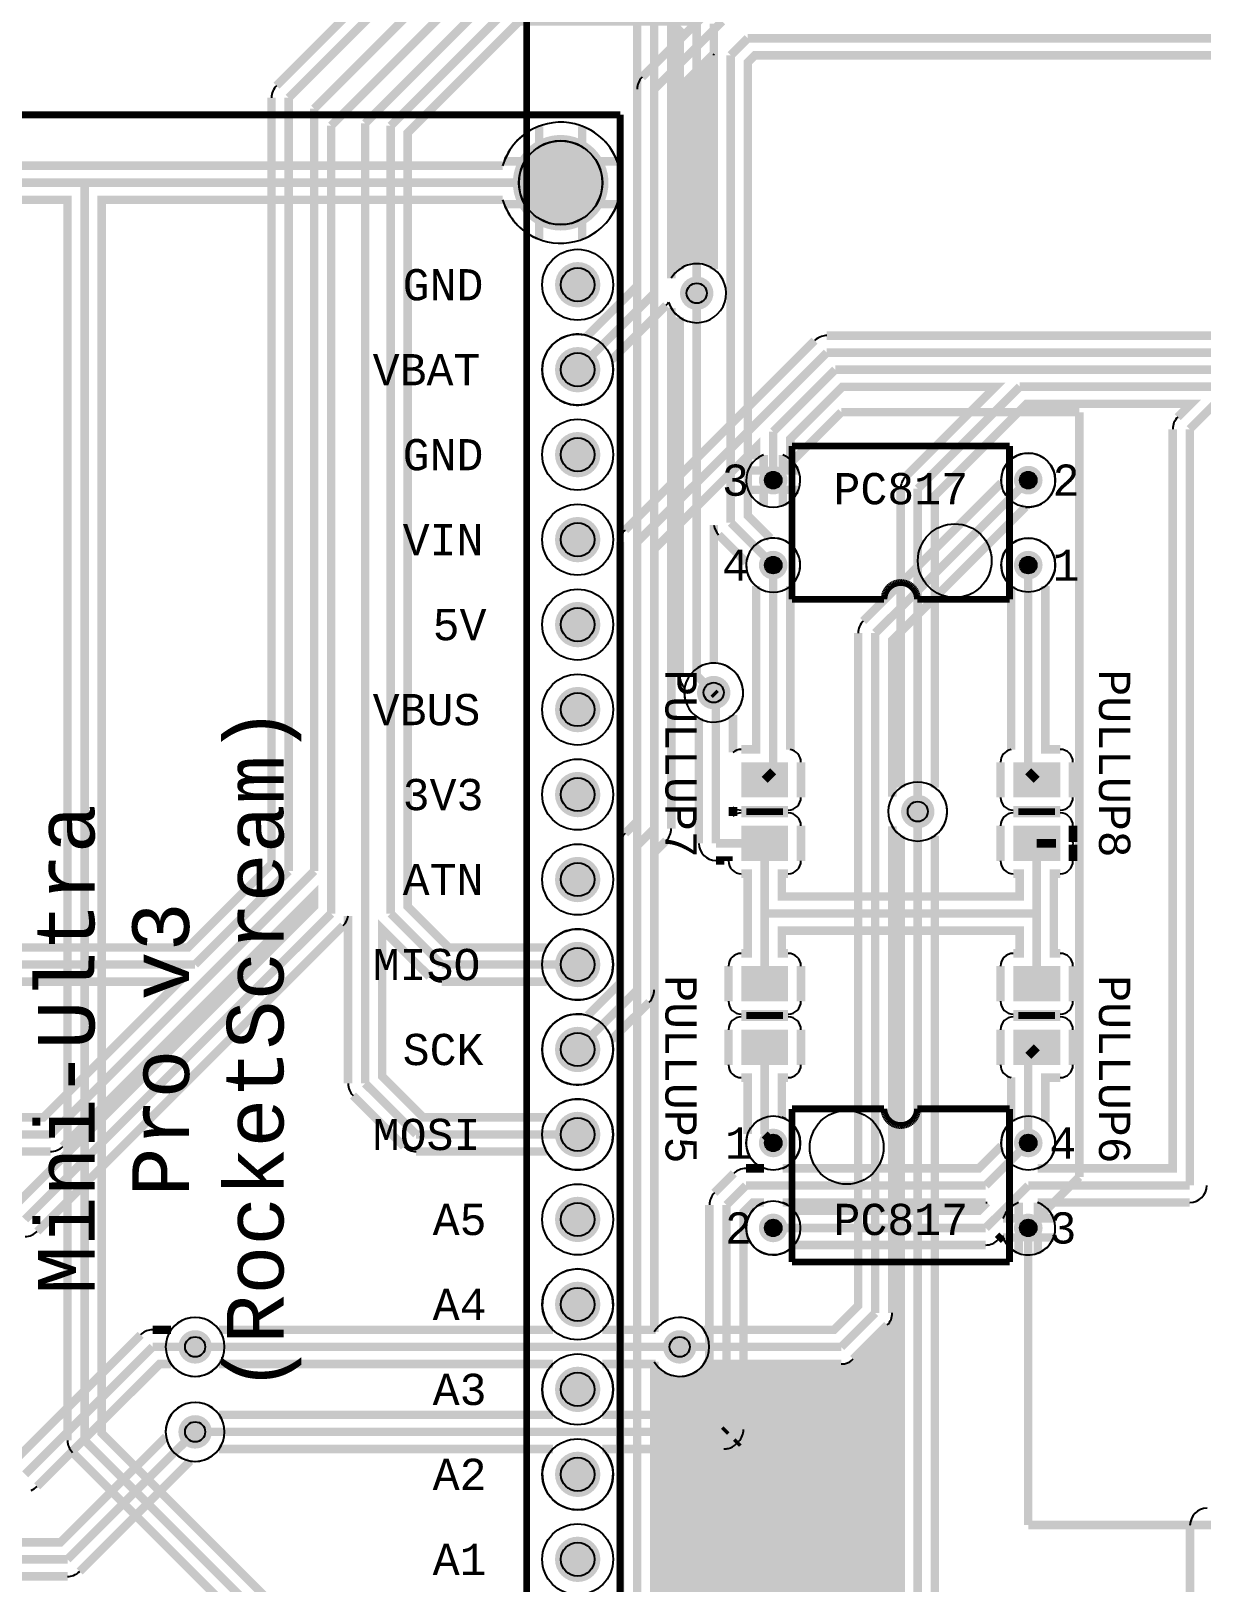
# Model space of a CAD drawing. Extents: x -3564 to 3564, y -2067 to 2176.
# Drawn here: x -1863 to -486, y -688 to 1139 of the extents above; entities that cross this region are included whole.
import ezdxf
from ezdxf.enums import TextEntityAlignment as Align

# ---------------------------------------------------------------- set-up
doc = ezdxf.new("R2010")
doc.units = 0
for name, color, linetype in [('COPPER_BOTTOM', 1, 'CONTINUOUS'), ('COPPER_TOP', 3, 'CONTINUOUS'), ('DRILL', 255, 'CONTINUOUS'), ('SILKSCREEN_BOTTOM', 6, 'CONTINUOUS'), ('SILKSCREEN_TOP', 4, 'CONTINUOUS')]:
    doc.layers.add(name, color=color, linetype=linetype)
doc.styles.add('MONOTxtStyle', font='monotxt')

msp = doc.modelspace()

# ---------------------------------------------------------------- hatches: boundary and pattern name
at = {"layer": 'COPPER_BOTTOM'}
h = msp.add_hatch(color=1, dxfattribs=at)
edge = h.paths.add_edge_path()
edge.add_line((-1109.903268, 847.57403), (-1109.903268, 1061.675622))
edge.add_line((-1109.903268, 1061.675622), (-1060.037537, 1111.541352))
edge.add_arc((-1040, 1110), 20.096732, 175.601285, 180)
edge.add_line((-1060.096732, 1110), (-1060.096732, 858.406195))
edge.add_arc((-1080, 830), 34.685039, 54.98236, 149.557417)
h = msp.add_hatch(color=256, dxfattribs=at)
edge = h.paths.add_edge_path()
edge.add_arc((-1240, 960), 56.212598, 0, 360)
edge = h.paths.add_edge_path()
edge.add_arc((-1240, 960), 49.212598, 0, 360)
h = msp.add_hatch(color=256, dxfattribs=at)
edge = h.paths.add_edge_path()
edge.add_arc((-1220, 840), 26.685039, 0, 360)
edge = h.paths.add_edge_path()
edge.add_arc((-1220, 840), 19.685039, 0, 360)
h = msp.add_hatch(color=256, dxfattribs=at)
edge = h.paths.add_edge_path()
edge.add_arc((-1080, 830), 19.685039, 0, 360)
edge = h.paths.add_edge_path()
edge.add_arc((-1080, 830), 11.811024, 0, 360)
h = msp.add_hatch(color=256, dxfattribs=at)
edge = h.paths.add_edge_path()
edge.add_arc((-1220, 740), 26.685039, 0, 360)
edge = h.paths.add_edge_path()
edge.add_arc((-1220, 740), 19.685039, 0, 360)
h = msp.add_hatch(color=256, dxfattribs=at)
edge = h.paths.add_edge_path()
edge.add_arc((-1220, 640), 26.685039, 0, 360)
edge = h.paths.add_edge_path()
edge.add_arc((-1220, 640), 19.685039, 0, 360)
h = msp.add_hatch(color=256, dxfattribs=at)
edge = h.paths.add_edge_path()
edge.add_arc((-990, 610), 16.84252, 0, 360)
edge = h.paths.add_edge_path()
edge.add_arc((-990, 610), 9.84252, 0, 360)
h = msp.add_hatch(color=256, dxfattribs=at)
edge = h.paths.add_edge_path()
edge.add_arc((-690, 610), 16.84252, 0, 360)
edge = h.paths.add_edge_path()
edge.add_arc((-690, 610), 9.84252, 0, 360)
h = msp.add_hatch(color=256, dxfattribs=at)
edge = h.paths.add_edge_path()
edge.add_arc((-1220, 540), 26.685039, 0, 360)
edge = h.paths.add_edge_path()
edge.add_arc((-1220, 540), 19.685039, 0, 360)
h = msp.add_hatch(color=256, dxfattribs=at)
edge = h.paths.add_edge_path()
edge.add_arc((-990, 510), 16.84252, 0, 360)
edge = h.paths.add_edge_path()
edge.add_arc((-990, 510), 9.84252, 0, 360)
h = msp.add_hatch(color=256, dxfattribs=at)
edge = h.paths.add_edge_path()
edge.add_arc((-690, 510), 16.84252, 0, 360)
edge = h.paths.add_edge_path()
edge.add_arc((-690, 510), 9.84252, 0, 360)
h = msp.add_hatch(color=256, dxfattribs=at)
edge = h.paths.add_edge_path()
edge.add_arc((-1220, 440), 26.685039, 0, 360)
edge = h.paths.add_edge_path()
edge.add_arc((-1220, 440), 19.685039, 0, 360)
h = msp.add_hatch(color=256, dxfattribs=at)
edge = h.paths.add_edge_path()
edge.add_arc((-1220, 340), 26.685039, 0, 360)
edge = h.paths.add_edge_path()
edge.add_arc((-1220, 340), 19.685039, 0, 360)
h = msp.add_hatch(color=256, dxfattribs=at)
edge = h.paths.add_edge_path()
edge.add_arc((-1060, 360), 19.685039, 0, 360)
edge = h.paths.add_edge_path()
edge.add_arc((-1060, 360), 11.811024, 0, 360)
h = msp.add_hatch(color=256, dxfattribs=at)
edge = h.paths.add_edge_path()
edge.add_arc((-1220, 240), 26.685039, 0, 360)
edge = h.paths.add_edge_path()
edge.add_arc((-1220, 240), 19.685039, 0, 360)
h = msp.add_hatch(color=256, dxfattribs=at)
edge = h.paths.add_edge_path()
edge.add_arc((-819.999961, 220), 19.685039, 0, 360)
edge = h.paths.add_edge_path()
edge.add_arc((-819.999961, 220), 11.811024, 0, 360)
h = msp.add_hatch(color=1, dxfattribs=at)
edge = h.paths.add_edge_path()
edge.add_arc((-819.999961, -1159.999961), 34.685039, 125.4088, 239.557546)
edge.add_line((-837.573924, -1189.903268), (-1141.482157, -1189.903268))
edge.add_line((-1141.482157, -1189.903268), (-1135.789432, -1184.210542))
edge.add_arc((-1149.999967, -1170.000007), 20.096732, 315, 0.103128)
edge.add_line((-1129.903268, -1169.963834), (-1129.903268, -427.57403))
edge.add_arc((-1100, -410), 34.685039, 210.442583, 324.5912)
edge.add_line((-1071.730347, -430.096732), (-910, -430.096732))
edge.add_arc((-910, -410), 20.096732, 270, 284.423998)
edge.add_arc((-909.999947, -409.999986), 20.096732, 284.423842, 315)
edge.add_line((-895.789411, -424.210522), (-855.789411, -384.210521))
edge.add_arc((-869.999946, -369.999986), 20.096732, 315, 0.132301)
edge.add_line((-849.903268, -369.953581), (-849.903268, 202.426037))
edge.add_arc((-819.999961, 220), 34.685039, 210.442454, 234.5912)
edge.add_line((-840.096693, 191.730347), (-840.096693, -1131.730307))
h = msp.add_hatch(color=256, dxfattribs=at)
edge = h.paths.add_edge_path()
edge.add_arc((-1220, 140), 26.685039, 0, 360)
edge = h.paths.add_edge_path()
edge.add_arc((-1220, 140), 19.685039, 0, 360)
h = msp.add_hatch(color=256, dxfattribs=at)
edge = h.paths.add_edge_path()
edge.add_arc((-1220, 40), 26.685039, 0, 360)
edge = h.paths.add_edge_path()
edge.add_arc((-1220, 40), 19.685039, 0, 360)
h = msp.add_hatch(color=256, dxfattribs=at)
edge = h.paths.add_edge_path()
edge.add_arc((-1220, -60), 26.685039, 0, 360)
edge = h.paths.add_edge_path()
edge.add_arc((-1220, -60), 19.685039, 0, 360)
h = msp.add_hatch(color=256, dxfattribs=at)
edge = h.paths.add_edge_path()
edge.add_arc((-1220, -160), 26.685039, 0, 360)
edge = h.paths.add_edge_path()
edge.add_arc((-1220, -160), 19.685039, 0, 360)
h = msp.add_hatch(color=256, dxfattribs=at)
edge = h.paths.add_edge_path()
edge.add_arc((-990, -170), 16.84252, 0, 360)
edge = h.paths.add_edge_path()
edge.add_arc((-990, -170), 9.84252, 0, 360)
h = msp.add_hatch(color=256, dxfattribs=at)
edge = h.paths.add_edge_path()
edge.add_arc((-690, -170), 16.84252, 0, 360)
edge = h.paths.add_edge_path()
edge.add_arc((-690, -170), 9.84252, 0, 360)
h = msp.add_hatch(color=256, dxfattribs=at)
edge = h.paths.add_edge_path()
edge.add_arc((-1220, -260), 26.685039, 0, 360)
edge = h.paths.add_edge_path()
edge.add_arc((-1220, -260), 19.685039, 0, 360)
h = msp.add_hatch(color=256, dxfattribs=at)
edge = h.paths.add_edge_path()
edge.add_arc((-990, -270), 16.84252, 0, 360)
edge = h.paths.add_edge_path()
edge.add_arc((-990, -270), 9.84252, 0, 360)
h = msp.add_hatch(color=256, dxfattribs=at)
edge = h.paths.add_edge_path()
edge.add_arc((-690, -270), 16.84252, 0, 360)
edge = h.paths.add_edge_path()
edge.add_arc((-690, -270), 9.84252, 0, 360)
h = msp.add_hatch(color=256, dxfattribs=at)
edge = h.paths.add_edge_path()
edge.add_arc((-1220, -360), 26.685039, 0, 360)
edge = h.paths.add_edge_path()
edge.add_arc((-1220, -360), 19.685039, 0, 360)
h = msp.add_hatch(color=256, dxfattribs=at)
edge = h.paths.add_edge_path()
edge.add_arc((-1670, -410), 19.685039, 0, 360)
edge = h.paths.add_edge_path()
edge.add_arc((-1670, -410), 11.811024, 0, 360)
h = msp.add_hatch(color=256, dxfattribs=at)
edge = h.paths.add_edge_path()
edge.add_arc((-1100, -410), 19.685039, 0, 360)
edge = h.paths.add_edge_path()
edge.add_arc((-1100, -410), 11.811024, 0, 360)
h = msp.add_hatch(color=256, dxfattribs=at)
edge = h.paths.add_edge_path()
edge.add_arc((-1220, -460), 26.685039, 0, 360)
edge = h.paths.add_edge_path()
edge.add_arc((-1220, -460), 19.685039, 0, 360)
h = msp.add_hatch(color=256, dxfattribs=at)
edge = h.paths.add_edge_path()
edge.add_arc((-1670, -510), 19.685039, 0, 360)
edge = h.paths.add_edge_path()
edge.add_arc((-1670, -510), 11.811024, 0, 360)
h = msp.add_hatch(color=256, dxfattribs=at)
edge = h.paths.add_edge_path()
edge.add_arc((-1220, -560), 26.685039, 0, 360)
edge = h.paths.add_edge_path()
edge.add_arc((-1220, -560), 19.685039, 0, 360)
h = msp.add_hatch(color=256, dxfattribs=at)
edge = h.paths.add_edge_path()
edge.add_arc((-1220, -660), 26.685039, 0, 360)
edge = h.paths.add_edge_path()
edge.add_arc((-1220, -660), 19.685039, 0, 360)
at = {"layer": 'COPPER_TOP'}
h = msp.add_hatch(color=3, dxfattribs=at)
edge = h.paths.add_edge_path()
edge.add_line((-1109.903268, 847.57403), (-1109.903268, 1148.553365))
edge.add_line((-1109.903268, 1148.553365), (-1100.096732, 1138.746813))
edge.add_line((-1100.096732, 1138.746813), (-1100.096732, 858.269653))
edge.add_arc((-1080, 830), 34.685039, 125.4088, 149.557417)
h = msp.add_hatch(color=256, dxfattribs=at)
edge = h.paths.add_edge_path()
edge.add_arc((-1240, 960), 56.212598, 0, 360)
edge = h.paths.add_edge_path()
edge.add_arc((-1240, 960), 49.212598, 0, 360)
h = msp.add_hatch(color=256, dxfattribs=at)
edge = h.paths.add_edge_path()
edge.add_arc((-1220, 840), 26.685039, 0, 360)
edge = h.paths.add_edge_path()
edge.add_arc((-1220, 840), 19.685039, 0, 360)
h = msp.add_hatch(color=256, dxfattribs=at)
edge = h.paths.add_edge_path()
edge.add_arc((-1080, 830), 19.685039, 0, 360)
edge = h.paths.add_edge_path()
edge.add_arc((-1080, 830), 11.811024, 0, 360)
h = msp.add_hatch(color=256, dxfattribs=at)
edge = h.paths.add_edge_path()
edge.add_arc((-1220, 740), 26.685039, 0, 360)
edge = h.paths.add_edge_path()
edge.add_arc((-1220, 740), 19.685039, 0, 360)
h = msp.add_hatch(color=256, dxfattribs=at)
edge = h.paths.add_edge_path()
edge.add_arc((-1220, 640), 26.685039, 0, 360)
edge = h.paths.add_edge_path()
edge.add_arc((-1220, 640), 19.685039, 0, 360)
h = msp.add_hatch(color=256, dxfattribs=at)
edge = h.paths.add_edge_path()
edge.add_arc((-990, 610), 16.84252, 0, 360)
edge = h.paths.add_edge_path()
edge.add_arc((-990, 610), 9.84252, 0, 360)
h = msp.add_hatch(color=256, dxfattribs=at)
edge = h.paths.add_edge_path()
edge.add_arc((-690, 610), 16.84252, 0, 360)
edge = h.paths.add_edge_path()
edge.add_arc((-690, 610), 9.84252, 0, 360)
h = msp.add_hatch(color=256, dxfattribs=at)
edge = h.paths.add_edge_path()
edge.add_arc((-1220, 540), 26.685039, 0, 360)
edge = h.paths.add_edge_path()
edge.add_arc((-1220, 540), 19.685039, 0, 360)
h = msp.add_hatch(color=256, dxfattribs=at)
edge = h.paths.add_edge_path()
edge.add_arc((-990, 510), 16.84252, 0, 360)
edge = h.paths.add_edge_path()
edge.add_arc((-990, 510), 9.84252, 0, 360)
h = msp.add_hatch(color=256, dxfattribs=at)
edge = h.paths.add_edge_path()
edge.add_arc((-690, 510), 16.84252, 0, 360)
edge = h.paths.add_edge_path()
edge.add_arc((-690, 510), 9.84252, 0, 360)
h = msp.add_hatch(color=256, dxfattribs=at)
edge = h.paths.add_edge_path()
edge.add_arc((-1220, 440), 26.685039, 0, 360)
edge = h.paths.add_edge_path()
edge.add_arc((-1220, 440), 19.685039, 0, 360)
h = msp.add_hatch(color=256, dxfattribs=at)
edge = h.paths.add_edge_path()
edge.add_arc((-1220, 340), 26.685039, 0, 360)
edge = h.paths.add_edge_path()
edge.add_arc((-1220, 340), 19.685039, 0, 360)
h = msp.add_hatch(color=256, dxfattribs=at)
edge = h.paths.add_edge_path()
edge.add_arc((-1060, 360), 19.685039, 0, 360)
edge = h.paths.add_edge_path()
edge.add_arc((-1060, 360), 11.811024, 0, 360)
h = msp.add_hatch(color=256, dxfattribs=at)
edge = h.paths.add_edge_path()
edge.add_arc((-1220, 240), 26.685039, 0, 360)
edge = h.paths.add_edge_path()
edge.add_arc((-1220, 240), 19.685039, 0, 360)
h = msp.add_hatch(color=256, dxfattribs=at)
edge = h.paths.add_edge_path()
edge.add_arc((-819.999961, 220), 19.685039, 0, 360)
edge = h.paths.add_edge_path()
edge.add_arc((-819.999961, 220), 11.811024, 0, 360)
h = msp.add_hatch(color=256, dxfattribs=at)
edge = h.paths.add_edge_path()
edge.add_arc((-1220, 140), 26.685039, 0, 360)
edge = h.paths.add_edge_path()
edge.add_arc((-1220, 140), 19.685039, 0, 360)
h = msp.add_hatch(color=256, dxfattribs=at)
edge = h.paths.add_edge_path()
edge.add_arc((-1220, 40), 26.685039, 0, 360)
edge = h.paths.add_edge_path()
edge.add_arc((-1220, 40), 19.685039, 0, 360)
h = msp.add_hatch(color=256, dxfattribs=at)
edge = h.paths.add_edge_path()
edge.add_arc((-1220, -60), 26.685039, 0, 360)
edge = h.paths.add_edge_path()
edge.add_arc((-1220, -60), 19.685039, 0, 360)
h = msp.add_hatch(color=256, dxfattribs=at)
edge = h.paths.add_edge_path()
edge.add_arc((-1220, -160), 26.685039, 0, 360)
edge = h.paths.add_edge_path()
edge.add_arc((-1220, -160), 19.685039, 0, 360)
h = msp.add_hatch(color=256, dxfattribs=at)
edge = h.paths.add_edge_path()
edge.add_arc((-990, -170), 16.84252, 0, 360)
edge = h.paths.add_edge_path()
edge.add_arc((-990, -170), 9.84252, 0, 360)
h = msp.add_hatch(color=256, dxfattribs=at)
edge = h.paths.add_edge_path()
edge.add_arc((-690, -170), 16.84252, 0, 360)
edge = h.paths.add_edge_path()
edge.add_arc((-690, -170), 9.84252, 0, 360)
h = msp.add_hatch(color=256, dxfattribs=at)
edge = h.paths.add_edge_path()
edge.add_arc((-1220, -260), 26.685039, 0, 360)
edge = h.paths.add_edge_path()
edge.add_arc((-1220, -260), 19.685039, 0, 360)
h = msp.add_hatch(color=256, dxfattribs=at)
edge = h.paths.add_edge_path()
edge.add_arc((-990, -270), 16.84252, 0, 360)
edge = h.paths.add_edge_path()
edge.add_arc((-990, -270), 9.84252, 0, 360)
h = msp.add_hatch(color=3, dxfattribs=at)
edge = h.paths.add_edge_path()
edge.add_line((-738.458576, -240.037544), (-744.739358, -246.318326))
edge.add_line((-744.739358, -246.318326), (-748.3243, -249.903268))
edge.add_line((-748.3243, -249.903268), (-965.300457, -249.903268))
edge.add_arc((-990, -270), 31.84252, 39.133455, 69.900736)
edge.add_line((-979.057393, -240.096732), (-740.020805, -240.096732))
edge.add_arc((-739.999971, -220.000011), 20.096732, 269.940604, 274.398837)
h = msp.add_hatch(color=256, dxfattribs=at)
edge = h.paths.add_edge_path()
edge.add_arc((-690, -270), 16.84252, 0, 360)
edge = h.paths.add_edge_path()
edge.add_arc((-690, -270), 9.84252, 0, 360)
h = msp.add_hatch(color=256, dxfattribs=at)
edge = h.paths.add_edge_path()
edge.add_arc((-1220, -360), 26.685039, 0, 360)
edge = h.paths.add_edge_path()
edge.add_arc((-1220, -360), 19.685039, 0, 360)
h = msp.add_hatch(color=256, dxfattribs=at)
edge = h.paths.add_edge_path()
edge.add_arc((-1670, -410), 19.685039, 0, 360)
edge = h.paths.add_edge_path()
edge.add_arc((-1670, -410), 11.811024, 0, 360)
h = msp.add_hatch(color=256, dxfattribs=at)
edge = h.paths.add_edge_path()
edge.add_arc((-1100, -410), 19.685039, 0, 360)
edge = h.paths.add_edge_path()
edge.add_arc((-1100, -410), 11.811024, 0, 360)
h = msp.add_hatch(color=256, dxfattribs=at)
edge = h.paths.add_edge_path()
edge.add_arc((-1220, -460), 26.685039, 0, 360)
edge = h.paths.add_edge_path()
edge.add_arc((-1220, -460), 19.685039, 0, 360)
h = msp.add_hatch(color=256, dxfattribs=at)
edge = h.paths.add_edge_path()
edge.add_arc((-1670, -510), 19.685039, 0, 360)
edge = h.paths.add_edge_path()
edge.add_arc((-1670, -510), 11.811024, 0, 360)
h = msp.add_hatch(color=256, dxfattribs=at)
edge = h.paths.add_edge_path()
edge.add_arc((-1220, -560), 26.685039, 0, 360)
edge = h.paths.add_edge_path()
edge.add_arc((-1220, -560), 19.685039, 0, 360)
h = msp.add_hatch(color=256, dxfattribs=at)
edge = h.paths.add_edge_path()
edge.add_arc((-1220, -660), 26.685039, 0, 360)
edge = h.paths.add_edge_path()
edge.add_arc((-1220, -660), 19.685039, 0, 360)
at = {"layer": 'DRILL'}
h = msp.add_hatch(color=255, dxfattribs=at)
edge = h.paths.add_edge_path()
edge.add_arc((-1240, 960), 49.212598, 0, 360)
h = msp.add_hatch(color=255, dxfattribs=at)
edge = h.paths.add_edge_path()
edge.add_arc((-1220, 840), 19.685039, 0, 360)
h = msp.add_hatch(color=255, dxfattribs=at)
edge = h.paths.add_edge_path()
edge.add_arc((-1080, 830), 11.811024, 0, 360)
h = msp.add_hatch(color=255, dxfattribs=at)
edge = h.paths.add_edge_path()
edge.add_arc((-1220, 740), 19.685039, 0, 360)
h = msp.add_hatch(color=255, dxfattribs=at)
edge = h.paths.add_edge_path()
edge.add_arc((-1220, 640), 19.685039, 0, 360)
h = msp.add_hatch(color=255, dxfattribs=at)
edge = h.paths.add_edge_path()
edge.add_arc((-990, 610), 9.84252, 0, 360)
h = msp.add_hatch(color=255, dxfattribs=at)
edge = h.paths.add_edge_path()
edge.add_arc((-690, 610), 9.84252, 0, 360)
h = msp.add_hatch(color=255, dxfattribs=at)
edge = h.paths.add_edge_path()
edge.add_arc((-1220, 540), 19.685039, 0, 360)
h = msp.add_hatch(color=255, dxfattribs=at)
edge = h.paths.add_edge_path()
edge.add_arc((-990, 510), 9.84252, 0, 360)
h = msp.add_hatch(color=255, dxfattribs=at)
edge = h.paths.add_edge_path()
edge.add_arc((-690, 510), 9.84252, 0, 360)
h = msp.add_hatch(color=255, dxfattribs=at)
edge = h.paths.add_edge_path()
edge.add_arc((-1220, 440), 19.685039, 0, 360)
h = msp.add_hatch(color=255, dxfattribs=at)
edge = h.paths.add_edge_path()
edge.add_arc((-1060, 360), 11.811024, 0, 360)
h = msp.add_hatch(color=255, dxfattribs=at)
edge = h.paths.add_edge_path()
edge.add_arc((-1220, 340), 19.685039, 0, 360)
h = msp.add_hatch(color=255, dxfattribs=at)
edge = h.paths.add_edge_path()
edge.add_arc((-1220, 240), 19.685039, 0, 360)
h = msp.add_hatch(color=255, dxfattribs=at)
edge = h.paths.add_edge_path()
edge.add_arc((-819.999961, 220), 11.811024, 0, 360)
h = msp.add_hatch(color=255, dxfattribs=at)
edge = h.paths.add_edge_path()
edge.add_arc((-1220, 140), 19.685039, 0, 360)
h = msp.add_hatch(color=255, dxfattribs=at)
edge = h.paths.add_edge_path()
edge.add_arc((-1220, 40), 19.685039, 0, 360)
h = msp.add_hatch(color=255, dxfattribs=at)
edge = h.paths.add_edge_path()
edge.add_arc((-1220, -60), 19.685039, 0, 360)
h = msp.add_hatch(color=255, dxfattribs=at)
edge = h.paths.add_edge_path()
edge.add_arc((-1220, -160), 19.685039, 0, 360)
h = msp.add_hatch(color=255, dxfattribs=at)
edge = h.paths.add_edge_path()
edge.add_arc((-990, -170), 9.84252, 0, 360)
h = msp.add_hatch(color=255, dxfattribs=at)
edge = h.paths.add_edge_path()
edge.add_arc((-690, -170), 9.84252, 0, 360)
h = msp.add_hatch(color=255, dxfattribs=at)
edge = h.paths.add_edge_path()
edge.add_arc((-1220, -260), 19.685039, 0, 360)
h = msp.add_hatch(color=255, dxfattribs=at)
edge = h.paths.add_edge_path()
edge.add_arc((-990, -270), 9.84252, 0, 360)
h = msp.add_hatch(color=255, dxfattribs=at)
edge = h.paths.add_edge_path()
edge.add_arc((-690, -270), 9.84252, 0, 360)
h = msp.add_hatch(color=255, dxfattribs=at)
edge = h.paths.add_edge_path()
edge.add_arc((-1220, -360), 19.685039, 0, 360)
h = msp.add_hatch(color=255, dxfattribs=at)
edge = h.paths.add_edge_path()
edge.add_arc((-1670, -410), 11.811024, 0, 360)
h = msp.add_hatch(color=255, dxfattribs=at)
edge = h.paths.add_edge_path()
edge.add_arc((-1100, -410), 11.811024, 0, 360)
h = msp.add_hatch(color=255, dxfattribs=at)
edge = h.paths.add_edge_path()
edge.add_arc((-1220, -460), 19.685039, 0, 360)
h = msp.add_hatch(color=255, dxfattribs=at)
edge = h.paths.add_edge_path()
edge.add_arc((-1670, -510), 11.811024, 0, 360)
h = msp.add_hatch(color=255, dxfattribs=at)
edge = h.paths.add_edge_path()
edge.add_arc((-1220, -560), 19.685039, 0, 360)
h = msp.add_hatch(color=255, dxfattribs=at)
edge = h.paths.add_edge_path()
edge.add_arc((-1220, -660), 19.685039, 0, 360)

# ---------------------------------------------------------------- linework, layer by layer
at = {"layer": 'COPPER_BOTTOM', "color": 1, "const_width": 10}
for points in [[(-1574.186863, 1074.234169), (-1364.234169, 1284.186863)], [(-1560, 1060), (-1350, 1270)], [(-1327.095276, 1250), (-1530, 1047.084252)], [(-1510, 1027.070866), (-1317.070866, 1220)], [(-1310, 1190), (-1470, 1030)], [(-1297.06811, 1170), (-1440, 1027.073228)], [(-1144.186863, 1084.234169), (-1078.517764, 1149.903268), (-1288.743943, 1149.903268), (-1419.903268, 1018.748639), (-1419.903268, 108.324378), (-1371.675622, 60.096732), (-1256.520732, 60.096732)], [(-1050, 1150), (-1130, 1070)], [(-1020, 1130), (-1040, 1110)], [(-430, 1130), (-1020, 1130)], [(-1109.903268, 847.57403), (-1109.903268, 1061.675622), (-1060.037537, 1111.541352)], [(-1060.096732, 1110), (-1060.096732, 858.406195)], [(-1040, 1110), (-1040, 560)], [(-430.032409, 1109.903268), (-1011.675622, 1109.903268), (-1019.903268, 1101.675622), (-1019.903268, 568.324378), (-993.254643, 541.675754)], [(-2083.479268, 60.096732), (-1678.3243, 60.096732), (-1580.096732, 158.3243), (-1580.096732, 1060)], [(-1560, 150), (-1560, 1060)], [(-1164.186863, 194.234169), (-1150.096732, 208.3243), (-1150.096732, 1070)], [(-1130, 1070), (-1130, 200)], [(-1530, 150), (-1530, 1047.084252)], [(-1510, 100), (-1510, 1027.070866)], [(-1470, 1030), (-1470, -100)], [(-1440, 100), (-1440, 1027.073228)], [(-1265.252677, 1026.584807), (-1265.252677, 1002.23958)], [(-1214.747323, 1002.23958), (-1214.747323, 1026.584807)], [(-1282.23958, 985.252677), (-1306.584807, 985.252677)], [(-1173.415193, 985.252677), (-1197.76042, 985.252677)], [(-1306.584807, 934.747323), (-1282.23958, 934.747323)], [(-1197.76042, 934.747323), (-1173.415193, 934.747323)], [(-1265.252677, 917.76042), (-1265.252677, 893.415193)], [(-1214.747323, 893.415193), (-1214.747323, 917.76042)], [(-1080, 830), (-1080, 380)], [(-1109.903268, 812.42597), (-1109.903268, 200.04929)], [(-1100.096732, 380), (-1100.096732, 801.730347)], [(-990, 610), (-910, 690)], [(-910, 690), (-630, 690)], [(-630, 690), (-630, -210)], [(-1001.291654, 639.77322), (-1001.291654, 621.291654), (-1019.77322, 621.291654)], [(-960.22678, 621.291654), (-978.708346, 621.291654), (-978.708346, 639.77322)], [(-1019.77322, 598.708346), (-1001.291654, 598.708346), (-1001.291654, 580.22678)], [(-978.708346, 580.22678), (-978.708346, 598.708346), (-960.22678, 598.708346)], [(-884.186863, 444.234169), (-744.739358, 583.681674), (-721.675746, 606.745286)], [(-690, 610), (-870, 430)], [(-693.254643, 578.324246), (-744.739358, 526.839531), (-849.903268, 421.675622), (-849.903268, 237.573963)], [(-1059.903268, 557.218169), (-1059.903268, 394.684904)], [(-1021.675746, 513.254714), (-1054.186863, 545.765831)], [(-1040, 560), (-990, 510)], [(-1071.730347, -389.903268), (-918.3243, -389.903268), (-890.096732, -361.6757), (-890.096732, 430)], [(-870, 430), (-870, -370)], [(-1080, 380), (-1060, 360)], [(-819.999961, -1159.999961), (-819.999961, 220)], [(-1130, 200), (-1150, 180)], [(-849.903268, -369.953581), (-849.903268, 202.426037)], [(-1242.929134, -1169.903268), (-1178.3243, -1169.903268), (-1170.096732, -1161.6757), (-1170.096732, 180)], [(-1150, -1170), (-1150, 180)], [(-1115.789404, 185.789485), (-1129.903268, 171.675622), (-1129.903268, -392.42597)], [(-840.096693, 191.730347), (-840.096693, -1131.730307)], [(-799.903228, 191.730347), (-799.903228, -1131.730307)], [(-1840, -160), (-1530, 150)], [(-1670, 40), (-1560, 150)], [(-2083.479268, -239.903268), (-1878.3243, -239.903268), (-1830.542304, -192.121272), (-1830.54228, -192.121248), (-1530.096732, 108.3243), (-1530.096732, 121.482157), (-1689.621248, -38.042359), (-1689.621272, -38.042382), (-1825.789431, -174.210541)], [(-1870, -260), (-1510, 100)], [(-1490.096732, -100), (-1490.096732, 97.217957)], [(-1394.234169, 25.813137), (-1449.903268, 81.482236), (-1449.903268, -91.675622), (-1401.675622, -139.903268), (-1256.520732, -139.903268)], [(-1380, 40), (-1440, 100)], [(-1495.789436, 85.789453), (-1689.621272, -108.042382), (-1773.700137, -192.121248), (-1773.700161, -192.121272), (-1855.789441, -274.210552)], [(-2120, 40), (-1670, 40)], [(-1380, 40), (-1220, 40)], [(-2083.479268, -139.903268), (-1848.3243, -139.903268), (-1689.621248, 18.799784), (-1688.517764, 19.903268), (-2083.479268, 19.903268)], [(-1256.520732, 19.903268), (-1379.982718, 19.903268)], [(-1424.234169, -174.186863), (-1484.186863, -114.234169)], [(-1470, -100), (-1410, -160)], [(-1840, -160), (-2120, -160)], [(-1410, -160), (-1220, -160)], [(-1840.015109, -180.096732), (-2083.479268, -180.096732)], [(-1256.520732, -180.096732), (-1410, -180.096732)], [(-630, -210), (-690, -270)], [(-701.291654, -240.22678), (-701.291654, -258.708346), (-719.77322, -258.708346)], [(-660.22678, -258.708346), (-678.708346, -258.708346), (-678.708346, -240.22678)], [(-690, -270), (-690, -619.635039)], [(-719.77322, -281.291654), (-701.291654, -281.291654), (-701.291654, -299.77322)], [(-678.708346, -299.77322), (-678.708346, -281.291654), (-660.22678, -281.291654)], [(-870, -370), (-910, -410)], [(-895.789411, -424.210522), (-855.789411, -384.210521)], [(-2083.479268, -539.903268), (-1878.3243, -539.903268), (-1734.234169, -395.813137)], [(-1719.986423, -389.903268), (-1698.269653, -389.903268)], [(-1720, -410), (-1870, -560)], [(-1670, -410), (-1720, -410)], [(-1100, -410), (-910, -410)], [(-1698.269653, -430.096732), (-1711.675622, -430.096732), (-1855.789402, -574.210512)], [(-1129.903268, -1169.963834), (-1129.903268, -427.57403)], [(-1071.730347, -430.096732), (-910, -430.096732)], [(-2083.479268, -639.903268), (-1828.3243, -639.903268), (-1704.200194, -515.779162)], [(-1670, -510), (-1820, -660)], [(-1675.779094, -544.200205), (-1689.621248, -558.042359), (-1689.621272, -558.042382), (-1805.789402, -674.210512)], [(-690, -619.635039), (-270.364961, -619.635039)], [(-1820, -660), (-2120, -660)], [(-1820, -680.096732), (-2083.479268, -680.096732)]]:
    msp.add_lwpolyline(points, dxfattribs=at)
at = {"layer": 'COPPER_BOTTOM', "color": 1}
for centre, radius in [((-1220, 840), 41.685039), ((-1220, 740), 41.685039), ((-1220, 640), 41.685039), ((-990, 610), 9.84252), ((-1220, 540), 41.685039), ((-690, 510), 31.84252), ((-1220, 440), 41.685039), ((-1220, 340), 41.685039), ((-1220, 240), 41.685039), ((-1220, 140), 41.685039), ((-1220, -60), 41.685039), ((-990, -170), 31.84252), ((-690, -170), 31.84252), ((-1220, -260), 41.685039), ((-990, -270), 31.84252), ((-690, -270), 9.84252), ((-1220, -360), 41.685039), ((-1220, -460), 41.685039), ((-1220, -560), 41.685039), ((-1220, -660), 41.685039)]:
    msp.add_circle(centre, radius, dxfattribs=at)
for centre, radius, start, end in [((-1040, 1110), 20.096732, 175.601285, 180), ((-1130, 1070), 20.096732, 134.904632, 180), ((-1560, 1060), 20.096732, 134.904632, 180), ((-1240, 960), 71.212598, 110.769525, 159.230475), ((-1240, 960), 71.212598, 20.769525, 69.230475), ((-1240, 960), 49.212598, 59.127163, 120.872837), ((-1240, 960), 49.212598, 149.127163, 210.872837), ((-1240, 960), 49.212598, 329.127163, 30.872837), ((-1240, 960), 71.212598, 200.769525, 249.230475), ((-1240, 960), 71.212598, 290.769525, 339.230475), ((-1240, 960), 49.212598, 239.127163, 300.872837), ((-1080, 830), 34.685039, 54.98236, 149.557417), ((-1080, 830), 34.685039, 210.442583, 234.5912), ((-990, 610), 31.84252, 110.769501, 159.230499), ((-990, 610), 31.84252, 20.769501, 69.230499), ((-690, 610), 31.84252, 264.13352, 185.86661), ((-990, 610), 31.84252, 200.769501, 249.230499), ((-990, 610), 31.84252, 290.769501, 339.230499), ((-1040, 560), 20.096732, 187.956547, 225.095368), ((-990, 510), 31.84252, 174.13339, 95.86648), ((-870, 430), 20.096732, 134.904632, 180), ((-1060, 360), 34.685039, 170.408789, 89.840209), ((-1080, 380), 20.096732, 180, 225.041664), ((-819.999961, 220), 34.685039, 305.4088, 149.557546), ((-819.999961, 220), 34.685039, 210.442454, 234.5912), ((-1150, 180), 20.096732, 134.904632, 180), ((-1129.99994, 200.000021), 20.096732, 315, 0.140465), ((-1509.999972, 99.999989), 20.096732, 315, 352.042875), ((-1220, 40), 41.685039, 208.823234, 151.176766), ((-1380, 40), 20.096732, 224.904632, 261.018847), ((-1379.999953, 39.999993), 20.096732, 261.018712, 270.049137), ((-1470, -100), 20.096732, 180, 225.095368), ((-1220, -160), 41.685039, 208.823234, 151.176766), ((-1839.999966, -160.000006), 20.096732, 269.956827, 315), ((-1410, -160), 20.096732, 224.904632, 270), ((-690, -270), 31.84252, 110.769501, 159.230499), ((-690, -270), 31.84252, 20.769501, 69.230499), ((-1869.999977, -260.000017), 20.096732, 269.926571, 315), ((-690, -270), 31.84252, 200.769501, 249.230499), ((-690, -270), 31.84252, 290.769501, 339.230499), ((-1670, -410), 34.685039, 215.4088, 144.5912), ((-1100, -410), 34.685039, 35.4088, 149.557417), ((-869.999946, -369.999986), 20.096732, 315, 0.132301), ((-1720, -410), 20.096732, 95.922208, 135.095368), ((-1719.999956, -409.999995), 20.096732, 89.961417, 95.922333), ((-1100, -410), 34.685039, 210.442583, 324.5912), ((-910, -410), 20.096732, 270, 284.423998), ((-909.999947, -409.999986), 20.096732, 284.423842, 315), ((-1670, -510), 34.685039, 260.408856, 189.591257), ((-1869.999937, -559.999977), 20.096732, 290.385467, 315), ((-1819.999937, -659.999977), 20.096732, 290.385467, 315), ((-1820, -660), 20.096732, 270, 290.385658)]:
    msp.add_arc(centre, radius, start, end, dxfattribs=at)
at = {"layer": 'COPPER_TOP', "color": 3, "const_width": 10}
for points in [[(-927.044583, 780.096732), (-356.572559, 780.096732), (-356.572559, 820), (-300, 820), (-300, 780.096732), (-240, 780.096732), (-240, 820), (-183.427441, 820), (-183.427441, 780.096732), (-161.25304, 780.096732), (-150.096732, 791.25304), (-150.096732, 1470)], [(-1208.386448, 780.034584), (-1150.096732, 838.3243), (-1150.096732, 1153.746819), (-1196.253056, 1199.903268), (-1510, 1199.903268)], [(-1130, 1162.071102), (-1130, 830)], [(-1109.903268, 847.57403), (-1109.903268, 1148.553365), (-1100.096732, 1138.746813), (-1100.096732, 858.269653)], [(-1080, 830), (-1080, 1147.071102)], [(-1059.903268, 1147.021186), (-1059.903268, 858.269653)], [(-2021.681953, 980.096732), (-1308.318047, 980.096732)], [(-1240, 960), (-2090, 960)], [(-1800, -520), (-1800, 957.071102)], [(-1820.096732, -520), (-1820.096732, 939.903268), (-2021.681953, 939.903268)], [(-1308.318047, 939.903268), (-1779.903268, 939.903268), (-1779.903268, -511.675622), (-1274.097593, -1017.481296)], [(-1130, 830), (-1220, 740)], [(-1115.7894, 815.789489), (-1179.965398, 751.613491)], [(-1164.186863, 551.305429), (-941.305429, 774.186863)], [(-927.07126, 760), (-1150, 537.07126)], [(-380, 760), (-927.07126, 760)], [(-990, 667.07126), (-917.07126, 740)], [(-122.92874, 740), (-917.07126, 740)], [(-834.177006, 614.243986), (-728.517725, 719.903268), (-908.746881, 719.903268), (-969.903268, 658.746881), (-969.903268, 634.699543)], [(-819.999961, 600.000039), (-700, 720)], [(-700, 720), (-100, 720)], [(-514.186863, 684.234169), (-498.517764, 699.903268), (-691.675582, 699.903268), (-799.903228, 591.675622), (-799.903228, 248.269653)], [(-500, 670), (-470, 700)], [(-1010.096732, 634.699543), (-1010.096732, 648.553417), (-1129.903268, 528.746881), (-1129.903268, 10.041747)], [(-990, 667.07126), (-990, 610)], [(-679.057393, -199.903268), (-520.096732, -199.903268), (-520.096732, 670)], [(-500, -220), (-500, 670)], [(-840.096693, 248.269653), (-840.096693, 600.000039)], [(-819.999961, 220), (-819.999961, 600.000039)], [(-1208.386448, -19.965416), (-1170.096732, 18.3243), (-1170.096732, 537.07126)], [(-1150, 537.07126), (-1150, 10)], [(-990, 510), (-990, 267.401575)], [(-690, 510), (-690, 267.401575)], [(-1027.559055, 293.143425), (-1010.096732, 293.143425), (-1010.096732, 485.300457)], [(-969.903268, 485.300457), (-969.903268, 292.928263)], [(-710.096732, 292.928263), (-710.096732, 485.300457)], [(-669.903268, 485.300457), (-669.903268, 293.143425), (-652.440945, 293.143425)], [(-1057.401575, 357.071102), (-1060.330472, 360)], [(-1057.401575, 182.598425), (-1057.401575, 357.071102)], [(-1077.498307, 182.598425), (-1077.498307, 330.052359)], [(-1037.304843, 333.770593), (-1037.304843, 289.568764)], [(-957.368386, 278.070866), (-957.368386, 236.732283)], [(-722.631614, 236.732283), (-722.631614, 278.070866)], [(-637.368386, 278.070866), (-637.368386, 236.732283)], [(-990, 267.401575), (-1000, 257.401575)], [(-690, 267.401575), (-680, 257.401575)], [(-1037.304843, 225.234385), (-1037.304843, 214.765615)], [(-972.440945, 221.659724), (-1027.559055, 221.659724)], [(-1027.559055, 218.340276), (-972.440945, 218.340276)], [(-652.440945, 221.659724), (-707.559055, 221.659724)], [(-707.559055, 218.340276), (-652.440945, 218.340276)], [(-957.368386, 203.267717), (-957.368386, 161.929134)], [(-722.631614, 161.929134), (-722.631614, 203.267717)], [(-637.368386, 203.267717), (-637.368386, 184.195293)], [(-1000, 182.598425), (-1057.401575, 182.598425)], [(-1000, 182.598425), (-1000, 17.401575)], [(-680, 17.401575), (-680, 182.598425)], [(-657.401575, 182.598425), (-680, 182.598425)], [(-637.368386, 181.001557), (-637.368386, 161.929134)], [(-1042.631614, 161.929134), (-1042.631614, 162.501693), (-1057.401575, 162.501693)], [(-1027.559055, 53.143425), (-1020.096732, 53.143425), (-1020.096732, 146.856575), (-1027.559055, 146.856575)], [(-972.440945, 146.856575), (-979.903268, 146.856575), (-979.903268, 120.096732), (-700.096732, 120.096732), (-700.096732, 146.856575), (-707.559055, 146.856575)], [(-652.440945, 146.856575), (-659.903268, 146.856575), (-659.903268, 53.143425), (-652.440945, 53.143425)], [(-1000, 100), (-680, 100)], [(-707.559055, 53.143425), (-700.096732, 53.143425), (-700.096732, 79.903268), (-979.903268, 79.903268), (-979.903268, 53.143425), (-972.440945, 53.143425)], [(-1042.631614, -3.267717), (-1042.631614, 38.070866)], [(-957.368386, 38.070866), (-957.368386, -3.267717)], [(-722.631614, -3.267717), (-722.631614, 38.070866)], [(-637.368386, 38.070866), (-637.368386, -3.267717)], [(-1150, 10), (-1220, -60)], [(-1135.789421, -4.210532), (-1179.965398, -48.386509)], [(-972.440945, -18.340276), (-1027.559055, -18.340276)], [(-1027.559055, -21.659724), (-972.440945, -21.659724)], [(-652.440945, -18.340276), (-707.559055, -18.340276)], [(-707.559055, -21.659724), (-652.440945, -21.659724)], [(-1042.631614, -78.070866), (-1042.631614, -36.732283)], [(-957.368386, -36.732283), (-957.368386, -78.070866)], [(-722.631614, -78.070866), (-722.631614, -36.732283)], [(-637.368386, -36.732283), (-637.368386, -78.070866)], [(-1000, -57.401575), (-1000, -160)], [(-690, -67.401575), (-680, -57.401575)], [(-690, -170), (-690, -67.401575)], [(-1020.096732, -159.601309), (-1020.096732, -93.143425), (-1027.559055, -93.143425)], [(-972.440945, -93.143425), (-979.903268, -93.143425), (-979.903268, -139.800628)], [(-710.096732, -145.300457), (-710.096732, -92.928263)], [(-652.440945, -93.143425), (-669.903268, -93.143425), (-669.903268, -145.300457)], [(-1000, -160), (-990, -170)], [(-979.057393, -199.903268), (-748.3243, -199.903268), (-744.739358, -196.318326), (-740.542304, -192.121272), (-740.54228, -192.121248), (-721.675746, -173.254714)], [(-740, -220), (-690, -170)], [(-1059.186863, -228.694571), (-1036.305429, -205.813137)], [(-1022.07126, -199.903268), (-1000.942607, -199.903268)], [(-1045, -242.92874), (-1022.07126, -220)], [(-740, -220), (-1022.07126, -220)], [(-740, -270), (-690, -220)], [(-690, -220), (-500, -220)], [(-1000.942607, -240.096732), (-1013.746881, -240.096732), (-1024.903268, -251.253119), (-1024.903268, -507.024831)], [(-979.057393, -240.096732), (-740.020805, -240.096732)], [(-738.458576, -240.037544), (-744.739358, -246.318326), (-748.3243, -249.903268), (-965.300457, -249.903268)], [(-500, -240.096732), (-679.057393, -240.096732)], [(-1190.958012, -489.903268), (-1065.096732, -489.903268), (-1065.096732, -242.92874)], [(-1045, -242.92874), (-1045, -507.071102)], [(-990, -270), (-740, -270)], [(-740.020805, -290.096732), (-965.300457, -290.096732)], [(-720.552059, -278.973169), (-725.789436, -284.210546)], [(-1641.730347, -389.903268), (-1249.041988, -389.903268)], [(-1190.958012, -389.903268), (-1128.269653, -389.903268)], [(-1670, -410), (-1100, -410)], [(-1249.041988, -430.096732), (-1641.730347, -430.096732)], [(-1128.269653, -430.096732), (-1190.958012, -430.096732)], [(-1641.730347, -489.903268), (-1249.041988, -489.903268)], [(-1047.928898, -510), (-1670, -510)], [(-1045, -507.071102), (-1047.928898, -510)], [(-1302.518676, -1045.902356), (-1689.621272, -658.79976), (-1814.186863, -534.234169)], [(-1240, -1080), (-1800, -520)], [(-1249.041988, -530.096732), (-1641.730347, -530.096732)], [(-1047.928898, -530.096732), (-1190.958012, -530.096732)], [(-1030.789411, -521.281624), (-1033.718309, -524.210522)], [(-928.237603, -953.341247), (-790.613919, -1090.96493), (-582.040589, -1299.538261), (-499.731772, -1299.53827), (-499.731772, -620)]]:
    msp.add_lwpolyline(points, dxfattribs=at)
at = {"layer": 'COPPER_TOP', "color": 3}
for centre, radius in [((-1220, 840), 41.685039), ((-1220, 640), 41.685039), ((-690, 610), 31.84252), ((-1220, 540), 41.685039), ((-1220, 440), 41.685039), ((-1220, 340), 41.685039), ((-1220, 240), 41.685039), ((-1220, 140), 41.685039), ((-1220, 40), 41.685039), ((-1220, -160), 41.685039), ((-1220, -260), 41.685039), ((-1220, -660), 41.685039)]:
    msp.add_circle(centre, radius, dxfattribs=at)
for centre, radius, start, end in [((-1240, 960), 71.212598, 196.392002, 163.607998), ((-1080, 830), 34.685039, 197.977086, 54.5912), ((-1080, 830), 34.685039, 125.4088, 149.557417), ((-1129.999936, 830.000025), 20.096732, 315, 327.813386), ((-1220, 740), 41.685039, 73.823191, 16.176722), ((-927.07126, 760), 20.096732, 107.186453, 135.095368), ((-927.071203, 760.000018), 20.096732, 89.924108, 107.186623), ((-500, 670), 20.096732, 134.904632, 180), ((-990, 610), 31.84252, 129.133455, 50.866545), ((-819.999961, 600.000039), 20.096732, 134.86513, 180), ((-1150, 537.07126), 20.096732, 134.904632, 180), ((-990, 510), 31.84252, 309.133455, 230.866545), ((-690, 510), 31.84252, 309.133455, 230.866545), ((-1060, 360), 34.685039, 310.868202, 239.702398), ((-1027.559055, 278.070866), 15.072559, 90, 130.2851), ((-972.440945, 278.070866), 15.072559, 0, 80.307285), ((-707.559055, 278.070866), 15.072559, 99.692715, 180), ((-652.440945, 278.070866), 15.072559, 0, 90), ((-819.999961, 220), 34.685039, 125.4088, 54.5912), ((-1027.559055, 236.732283), 15.072559, 229.7149, 270), ((-972.440945, 236.732283), 15.072559, 270, 0), ((-707.559055, 236.732283), 15.072559, 180, 270), ((-652.440945, 236.732283), 15.072559, 270, 0), ((-1027.559055, 203.267717), 15.072559, 90, 130.2851), ((-972.440945, 203.267717), 15.072559, 0, 90), ((-707.559055, 203.267717), 15.072559, 90, 180), ((-652.440945, 203.267717), 15.072559, 0, 90), ((-657.401575, 182.598425), 20.096732, 355.442525, 4.557475), ((-1057.401575, 182.598425), 20.096732, 180, 270), ((-1027.559055, 161.929134), 15.072559, 180, 270), ((-972.440945, 161.929134), 15.072559, 270, 0), ((-707.559055, 161.929134), 15.072559, 180, 270), ((-652.440945, 161.929134), 15.072559, 270, 0), ((-1027.559055, 38.070866), 15.072559, 90, 180), ((-972.440945, 38.070866), 15.072559, 0, 90), ((-707.559055, 38.070866), 15.072559, 90, 180), ((-652.440945, 38.070866), 15.072559, 0, 90), ((-1149.999957, 10.000004), 20.096732, 315, 0.11901), ((-1027.559055, -3.267717), 15.072559, 180, 270), ((-972.440945, -3.267717), 15.072559, 270, 0), ((-707.559055, -3.267717), 15.072559, 180, 270), ((-652.440945, -3.267717), 15.072559, 270, 0), ((-1220, -60), 41.685039, 73.823191, 16.176722), ((-1027.559055, -36.732283), 15.072559, 90, 180), ((-972.440945, -36.732283), 15.072559, 0, 90), ((-707.559055, -36.732283), 15.072559, 90, 180), ((-652.440945, -36.732283), 15.072559, 0, 90), ((-1027.559055, -78.070866), 15.072559, 180, 270), ((-972.440945, -78.070866), 15.072559, 270, 0), ((-707.559055, -78.070866), 15.072559, 180, 260.307285), ((-652.440945, -78.070866), 15.072559, 270, 0), ((-990, -170), 31.84252, 290.099264, 71.513371), ((-690, -170), 31.84252, 129.133455, 185.86661), ((-690, -170), 31.84252, 290.099264, 50.866545), ((-990, -170), 31.84252, 160.93951, 249.900736), ((-1022.07126, -220), 20.096732, 90, 135.095368), ((-1045, -242.92874), 20.096732, 134.904632, 180), ((-500, -220), 20.096732, 270, 0), ((-990, -270), 31.84252, 110.099264, 320.866545), ((-990, -270), 31.84252, 39.133455, 69.900736), ((-739.999971, -220.000011), 20.096732, 269.940604, 274.398837), ((-690, -270), 31.84252, 196.367565, 69.900736), ((-739.999971, -270.000011), 20.096732, 269.940604, 315), ((-1220, -360), 41.685039, 314.162882, 225.837118), ((-1670, -410), 34.685039, 35.4088, 324.5912), ((-1100, -410), 34.685039, 215.4088, 144.5912), ((-1220, -460), 41.685039, 134.162882, 225.837118), ((-1220, -460), 41.685039, 314.162882, 45.837118), ((-1670, -510), 34.685039, 35.4088, 324.5912), ((-1044.999947, -507.071088), 20.096732, 315, 0.131881), ((-1800, -520), 20.096732, 180, 225.095368), ((-1047.928898, -510), 20.096732, 270, 284.67775), ((-1047.928844, -509.999986), 20.096732, 284.677592, 315), ((-1220, -560), 41.685039, 134.162882, 45.837118), ((-479.635039, -620), 20.096732, 90, 180)]:
    msp.add_arc(centre, radius, start, end, dxfattribs=at)
at = {"layer": 'COPPER_TOP'}
for points in [[(-1027.559055, 236.732283), (-1027.559055, 278.070866), (-972.440945, 236.732283), (-972.440945, 278.070866)], [(-707.559055, 236.732283), (-707.559055, 278.070866), (-652.440945, 236.732283), (-652.440945, 278.070866)], [(-1027.559055, 161.929134), (-1027.559055, 203.267717), (-972.440945, 161.929134), (-972.440945, 203.267717)], [(-707.559055, 161.929134), (-707.559055, 203.267717), (-652.440945, 161.929134), (-652.440945, 203.267717)], [(-1027.559055, -3.267717), (-1027.559055, 38.070866), (-972.440945, -3.267717), (-972.440945, 38.070866)], [(-707.559055, -3.267717), (-707.559055, 38.070866), (-652.440945, -3.267717), (-652.440945, 38.070866)], [(-1027.559055, -78.070866), (-1027.559055, -36.732283), (-972.440945, -78.070866), (-972.440945, -36.732283)], [(-707.559055, -78.070866), (-707.559055, -36.732283), (-652.440945, -78.070866), (-652.440945, -36.732283)]]:
    msp.add_solid(points, dxfattribs=at)
at = {"layer": 'DRILL', "color": 255}
for centre, radius in [((-1240, 960), 49.212598), ((-1220, 840), 19.685039), ((-1080, 830), 11.811024), ((-1220, 740), 19.685039), ((-1220, 640), 19.685039), ((-990, 610), 9.84252), ((-690, 610), 9.84252), ((-1220, 540), 19.685039), ((-990, 510), 9.84252), ((-690, 510), 9.84252), ((-1220, 440), 19.685039), ((-1060, 360), 11.811024), ((-1220, 340), 19.685039), ((-1220, 240), 19.685039), ((-819.999961, 220), 11.811024), ((-1220, 140), 19.685039), ((-1220, 40), 19.685039), ((-1220, -60), 19.685039), ((-1220, -160), 19.685039), ((-990, -170), 9.84252), ((-690, -170), 9.84252), ((-1220, -260), 19.685039), ((-990, -270), 9.84252), ((-690, -270), 9.84252), ((-1220, -360), 19.685039), ((-1670, -410), 11.811024), ((-1100, -410), 11.811024), ((-1220, -460), 19.685039), ((-1670, -510), 11.811024), ((-1220, -560), 19.685039), ((-1220, -660), 19.685039)]:
    msp.add_circle(centre, radius, dxfattribs=at)
at = {"layer": 'SILKSCREEN_BOTTOM', "color": 6, "const_width": 8}
msp.add_lwpolyline([(-1280, 1540), (-1280, -1600)], dxfattribs=at)
at = {"layer": 'SILKSCREEN_TOP', "color": 4}
for points, const_width in [([(-1170, 1040), (-2170, 1040)], 8), ([(-1170, -1160), (-1170, 1040)], 8), ([(-712.047244, 650.15748), (-967.952756, 650.15748)], 8), ([(-967.952756, 650.15748), (-967.952756, 469.84252)], 8), ([(-712.047244, 469.84252), (-712.047244, 650.15748)], 8), ([(-843.418268, 489.228465), (-845.094843, 488.856772)], 8), ([(-841.71563, 489.452638), (-843.418268, 489.228465)], 8), ([(-840, 489.527559), (-841.71563, 489.452638)], 8), ([(-838.284331, 489.452638), (-840, 489.527559)], 8), ([(-836.581693, 489.228465), (-838.284331, 489.452638)], 8), ([(-834.905118, 488.856772), (-836.581693, 489.228465)], 8), ([(-859.610118, 471.55815), (-859.685039, 469.84252)], 8), ([(-859.385945, 473.260787), (-859.610118, 471.55815)], 8), ([(-859.014252, 474.937362), (-859.385945, 473.260787)], 8), ([(-858.497874, 476.575197), (-859.014252, 474.937362)], 8), ([(-857.840669, 478.161772), (-858.497874, 476.575197)], 8), ([(-857.047717, 479.685039), (-857.840669, 478.161772)], 8), ([(-856.125039, 481.133386), (-857.047717, 479.685039)], 8), ([(-855.079606, 482.495787), (-856.125039, 481.133386)], 8), ([(-853.919409, 483.761929), (-855.079606, 482.495787)], 8), ([(-852.653268, 484.922126), (-853.919409, 483.761929)], 8), ([(-851.290866, 485.967559), (-852.653268, 484.922126)], 8), ([(-849.84252, 486.890236), (-851.290866, 485.967559)], 8), ([(-848.319252, 487.683189), (-849.84252, 486.890236)], 8), ([(-846.732677, 488.340394), (-848.319252, 487.683189)], 8), ([(-845.094843, 488.856772), (-846.732677, 488.340394)], 8), ([(-833.267283, 488.340394), (-834.905118, 488.856772)], 8), ([(-831.680709, 487.683189), (-833.267283, 488.340394)], 8), ([(-830.15748, 486.890236), (-831.680709, 487.683189)], 8), ([(-828.709094, 485.967559), (-830.15748, 486.890236)], 8), ([(-827.346693, 484.922126), (-828.709094, 485.967559)], 8), ([(-826.080551, 483.761929), (-827.346693, 484.922126)], 8), ([(-824.920354, 482.495787), (-826.080551, 483.761929)], 8), ([(-823.874921, 481.133386), (-824.920354, 482.495787)], 8), ([(-822.952244, 479.685039), (-823.874921, 481.133386)], 8), ([(-822.159291, 478.161772), (-822.952244, 479.685039)], 8), ([(-821.502087, 476.575197), (-822.159291, 478.161772)], 8), ([(-820.985709, 474.937362), (-821.502087, 476.575197)], 8), ([(-820.614016, 473.260787), (-820.985709, 474.937362)], 8), ([(-820.389843, 471.55815), (-820.614016, 473.260787)], 8), ([(-820.314961, 469.84252), (-820.389843, 471.55815)], 8), ([(-967.952756, 469.84252), (-859.685039, 469.84252)], 8), ([(-859.685039, 469.84252), (-859.685039, 469.84252)], 8), ([(-820.314961, 469.84252), (-712.047244, 469.84252)], 8), ([(-978.346457, 220), (-1021.653543, 220)], 7.874016), ([(-978.346457, 220), (-1021.653543, 220)], 7.874016), ([(-658.346457, 220), (-701.653543, 220)], 7.874016), ([(-658.346457, 220), (-701.653543, 220)], 7.874016), ([(-1021.653543, -20), (-978.346457, -20)], 7.874016), ([(-1021.653543, -20), (-978.346457, -20)], 7.874016), ([(-701.653543, -20), (-658.346457, -20)], 7.874016), ([(-701.653543, -20), (-658.346457, -20)], 7.874016), ([(-967.952756, -129.84252), (-967.952756, -310.15748)], 8), ([(-859.685039, -129.84252), (-967.952756, -129.84252)], 8), ([(-859.685039, -129.84252), (-859.610118, -131.55815)], 8), ([(-859.610118, -131.55815), (-859.385945, -133.260787)], 8), ([(-820.614016, -133.260787), (-820.389843, -131.55815)], 8), ([(-820.389843, -131.55815), (-820.314961, -129.84252)], 8), ([(-712.047244, -129.84252), (-820.314961, -129.84252)], 8), ([(-820.314961, -129.84252), (-820.314961, -129.84252)], 8), ([(-712.047244, -310.15748), (-712.047244, -129.84252)], 8), ([(-859.385945, -133.260787), (-859.014252, -134.937362)], 8), ([(-859.014252, -134.937362), (-858.497874, -136.575197)], 8), ([(-858.497874, -136.575197), (-857.840669, -138.161772)], 8), ([(-857.840669, -138.161772), (-857.047717, -139.685)], 8), ([(-857.047717, -139.685), (-856.125039, -141.133386)], 8), ([(-856.125039, -141.133386), (-855.079606, -142.495787)], 8), ([(-855.079606, -142.495787), (-853.919409, -143.761929)], 8), ([(-853.919409, -143.761929), (-852.653268, -144.922126)], 8), ([(-852.653268, -144.922126), (-851.290866, -145.967559)], 8), ([(-851.290866, -145.967559), (-849.84252, -146.890236)], 8), ([(-849.84252, -146.890236), (-848.319252, -147.683189)], 8), ([(-848.319252, -147.683189), (-846.732677, -148.340394)], 8), ([(-846.732677, -148.340394), (-845.094843, -148.856772)], 8), ([(-845.094843, -148.856772), (-843.418268, -149.228465)], 8), ([(-843.418268, -149.228465), (-841.71563, -149.452638)], 8), ([(-841.71563, -149.452638), (-840, -149.527559)], 8), ([(-840, -149.527559), (-838.284331, -149.452638)], 8), ([(-838.284331, -149.452638), (-836.581693, -149.228465)], 8), ([(-836.581693, -149.228465), (-834.905118, -148.856772)], 8), ([(-834.905118, -148.856772), (-833.267283, -148.340394)], 8), ([(-833.267283, -148.340394), (-831.680709, -147.683189)], 8), ([(-831.680709, -147.683189), (-830.15748, -146.890236)], 8), ([(-830.15748, -146.890236), (-828.709094, -145.967559)], 8), ([(-828.709094, -145.967559), (-827.346693, -144.922126)], 8), ([(-827.346693, -144.922126), (-826.080551, -143.761929)], 8), ([(-826.080551, -143.761929), (-824.920354, -142.495787)], 8), ([(-824.920354, -142.495787), (-823.874921, -141.133386)], 8), ([(-823.874921, -141.133386), (-822.952244, -139.685039)], 8), ([(-822.952244, -139.685039), (-822.159291, -138.161772)], 8), ([(-822.159291, -138.161772), (-821.502087, -136.575197)], 8), ([(-821.502087, -136.575197), (-820.985709, -134.937362)], 8), ([(-820.985709, -134.937362), (-820.614016, -133.260787)], 8), ([(-967.952756, -310.15748), (-712.047244, -310.15748)], 8)]:
    msp.add_lwpolyline(points, dxfattribs=dict(at, const_width=const_width))
for centre in [(-776.413819, 515.19622), (-903.586181, -175.19622)]:
    msp.add_circle(centre, 43.370079, dxfattribs=at)

# ---------------------------------------------------------------- texts
at = {"layer": 'SILKSCREEN_TOP', "style": 'MONOTxtStyle', "width": 0.995556}
for s, p in [('GND', (-1425.826772, 840)), ('VBAT', (-1461.102362, 740)), ('GND', (-1425.826772, 640)), ('3', (-1050.275591, 610)), ('VIN', (-1425.826772, 540)), ('4', (-1050.275591, 510)), ('5V', (-1390.551181, 440)), ('VBUS', (-1461.102362, 340)), ('3V3', (-1425.826772, 240)), ('ATN', (-1425.826772, 140)), ('MISO', (-1461.102362, 40)), ('SCK', (-1425.826772, -60)), ('MOSI', (-1461.102362, -160)), ('4', (-665, -170)), ('A5', (-1390.551181, -260)), ('3', (-665, -270)), ('A4', (-1390.551181, -360)), ('A3', (-1390.551181, -460)), ('A2', (-1390.551181, -560)), ('A1', (-1390.551181, -660))]:
    msp.add_text(s, height=36.745407, dxfattribs=at).set_placement(p, align=Align.MIDDLE_LEFT)
for s, p in [('2', (-629.724409, 610)), ('1', (-629.724409, 510)), ('1', (-1015, -170)), ('2', (-1015, -270))]:
    msp.add_text(s, height=36.745407, dxfattribs=at).set_placement(p, align=Align.MIDDLE_RIGHT)
for p in [(-840, 600), (-840, -260)]:
    msp.add_text('PC817', height=36.745407, dxfattribs=at).set_placement(p, align=Align.MIDDLE_CENTER)
for s, p in [('PULLUP7', (-1080, 276.535433)), ('PULLUP8', (-570, 276.535433)), ('PULLUP5', (-1080, -83.464567)), ('PULLUP6', (-570, -83.464567))]:
    msp.add_text(s, height=36.745407, rotation=270, dxfattribs=at).set_placement(p, align=Align.TOP_CENTER)
at = {"layer": 'SILKSCREEN_TOP', "insert": (-1700, -60), "char_height": 66.666667, "width": 400, "attachment_point": 5, "rotation": 90, "style": 'MONOTxtStyle'}
msp.add_mtext('Mini-Ultra Pro v3\\P(RocketScream)', dxfattribs=at)

doc.saveas('drawing.dxf')
